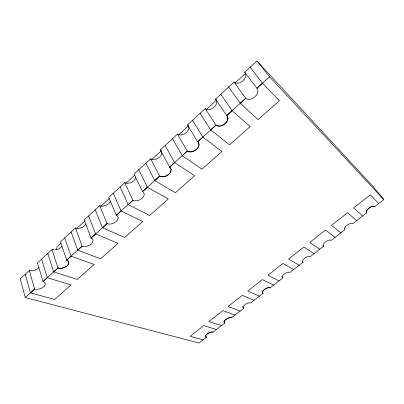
<?xml version="1.0" encoding="UTF-8"?>
<svg xmlns="http://www.w3.org/2000/svg" width="404" height="404" viewBox="0 0 404 404"><rect width="100%" height="100%" fill="white"/><g stroke="black" fill="none" stroke-linecap="round" stroke-linejoin="round"><path stroke-width="0.61" d="M56.186 249.652L57.156 247.147L60.989 242.971M38.88 267.594A6.57 3.793 -16.1 0 1 29.29 270.468L20.2 278.831L25.26 297.546L199.026 343.021L206.434 337.269A4.545 1.939 -26.7 0 1 207.252 333.972A4.545 1.939 -26.7 0 1 213.054 332.108L224.841 322.983A4.585 1.99 -27.7 0 1 225.821 319.529A4.585 1.99 -27.7 0 1 231.618 317.701L243.673 308.363A4.631 2.04 -28.7 0 1 244.804 304.737A4.631 2.04 -28.7 0 1 250.611 302.955L262.954 293.4A4.686 2.086 -29.8 0 1 264.282 289.607A4.686 2.086 -29.8 0 1 270.079 287.87L282.694 278.078A4.747 2.131 -30.9 0 1 284.189 274.099A4.747 2.131 -30.9 0 1 289.971 272.402L302.914 262.383L302.237 261.337M61.913 246.384A6.59 3.969 -17.4 0 1 52.01 249.561L37.466 262.943L43.011 281.507A6.732 3.722 -16.9 0 1 43.758 286.734A6.732 3.722 -16.9 0 1 34.603 289.102L25.26 297.546M85.86 224.074A6.615 4.151 -19.1 0 1 75.467 227.972L60.454 241.789L66.65 260.141A6.752 3.899 -18.2 0 1 67.135 265.701A6.747 3.899 -18.2 0 1 58.009 268.004L53.702 271.892L77.265 279.437L94.177 264.484L71.079 256.192L66.695 260.151A6.747 3.899 -18.2 0 1 67.18 265.716A6.752 3.899 -18.2 0 1 57.964 267.988L43.011 281.507M110.348 201.384A6.656 4.333 -21.2 0 1 99.702 205.671L84.189 219.948L91.087 238.057A6.777 4.075 -19.8 0 1 91.294 243.971A6.777 4.075 -19.8 0 1 82.108 246.172L66.65 260.141M135.774 177.058A6.717 4.515 -23.9 0 1 131.654 182.224A6.717 4.515 -23.9 0 1 124.755 182.618L108.716 197.374L116.357 215.221A6.823 4.262 -21.8 0 1 116.266 221.508A6.823 4.262 -21.8 0 1 107.07 223.614L91.087 238.057M161.752 151.879A6.802 4.691 -27.3 0 1 158.287 158.095A6.802 4.691 -27.3 0 1 150.662 158.777L134.078 174.043L142.506 191.587A6.888 4.444 -24.3 0 1 142.092 198.273A6.888 4.444 -24.3 0 1 132.896 200.278L116.357 215.221M120.139 186.865L128.134 204.581L149.642 215.453L168.276 198.98L147.394 187.224L142.546 191.607L159.625 176.119A6.979 4.621 -27.4 0 0 168.822 174.23A6.979 4.621 -27.4 0 0 169.579 167.125L160.307 149.904L177.472 134.103A6.918 4.858 -31.2 0 0 185.795 133.062A6.918 4.858 -31.2 0 0 188.325 125.866M169.579 167.125L187.31 151.101A7.105 4.792 -31 0 0 196.501 149.334A7.105 4.792 -31 0 0 197.627 141.779L202.869 137.097L221.932 151.545L202 169.17L182.239 155.737L187.345 151.121A7.105 4.787 -31 0 0 196.531 149.354A7.105 4.787 -31 0 0 197.662 141.804L187.456 124.917L205.237 108.56A7.08 5.005 -35.5 0 0 214.231 107.07A7.08 5.005 -35.5 0 0 215.574 99.046L233.997 82.093A7.292 5.131 -40 0 0 242.976 80.739A7.292 5.131 -40 0 0 244.713 72.23L256.944 60.979L373.124 186.557L383.8 199.596L374.644 206.676A5.106 2.298 -35.8 0 0 368.958 208.181A5.106 2.298 -35.8 0 0 366.595 212.928M76.78 228.457L85.138 220.776M100.929 206.262L109.292 198.576M126.013 183.209L134.835 175.099M152.02 159.307L161.307 150.768M178.957 134.547L188.249 126.013M206.363 109.363L216.579 99.97M235.158 82.896L244.445 74.361L245.98 73.508M197.627 141.779L216.004 125.169A7.272 4.939 -35 0 0 225.179 123.533A7.272 4.939 -35 0 0 226.7 115.504L245.763 98.278L233.997 82.093M256.944 60.979L269.524 76.805L256.858 88.249L244.713 72.23M34.643 289.118L30.477 292.88L54.626 299.45L71.018 284.956L47.293 277.684L41.592 259.146M43.051 281.517L47.293 277.684M91.127 238.072L95.662 233.977L118.079 243.354L100.621 258.787L77.699 250.207L82.148 246.188L75.467 227.972M107.111 223.629L102.51 227.785L124.735 237.471L142.769 221.528L121.084 210.999L116.397 215.236M128.174 204.596L132.931 200.293M154.732 180.593L159.661 176.139A6.979 4.621 -27.4 0 0 168.857 174.25A6.979 4.621 -27.4 0 0 169.614 167.145L174.639 162.605L194.652 175.664L175.381 192.698L154.732 180.593L145.889 163.171M216.039 125.195L210.747 129.977L229.538 144.824L250.167 126.583L232.133 110.651L226.735 115.529A7.272 4.939 -35 0 1 225.21 123.558A7.272 4.939 -35 0 1 216.039 125.195L205.237 108.56M262.494 83.214L256.888 88.279A7.489 5.07 -39.1 0 1 254.944 96.808A7.489 5.07 -39.1 0 1 245.794 98.303L240.304 103.267L258.04 119.624L279.411 100.732L262.494 83.214L250.127 67.251M203.111 339.83L190.127 336.3L203.722 325.629L216.398 329.512M221.437 325.599L208.883 321.579L222.806 310.656L235.037 315.044M240.198 311.04L228.088 306.51L242.344 295.319L254.116 300.238M259.393 296.137L247.758 291.067L262.368 279.603L273.644 285.078M279.053 280.881L267.913 275.25L282.886 263.499L293.642 269.554M299.182 265.256L288.572 259.035L303.924 246.99L314.13 253.651M319.801 249.248L309.752 242.415L325.493 230.058L335.123 237.355M340.936 232.845L331.472 225.366L347.622 212.691L356.636 220.655M362.595 216.029L353.758 207.878L370.327 194.869L378.694 203.535M269.524 76.805L383.8 199.596M228.689 86.976L240.269 103.242M220.796 94.238L232.098 110.62M322.912 245.273L323.624 246.304L310.368 256.57A4.823 2.177 -32.1 0 0 304.601 258.217A4.823 2.177 -32.1 0 0 302.894 262.373M215.574 99.046L226.7 115.504M200.116 113.272L210.711 129.952M192.496 120.281L202.833 137.072M281.734 276.498L282.694 278.078M177.472 134.103L187.31 151.101M262.044 291.809L262.954 293.4M172.528 138.653L182.204 155.717M165.175 145.425L174.604 162.58M242.779 306.697L243.673 308.363M150.662 158.777L159.625 176.119M223.993 321.306L224.841 322.983M138.779 169.715L147.359 187.203M205.636 335.583L206.434 337.269A4.545 1.939 -26.7 0 1 207.232 333.967A4.545 1.939 -26.7 0 1 213.08 332.113M124.755 182.618L132.896 200.278M113.266 193.193L121.048 210.984M99.702 205.671L107.07 223.614M95.238 209.782L102.47 227.77M88.592 215.898L95.622 233.961M71.149 231.952L77.659 250.192M64.711 237.87L71.033 256.176M52.01 249.561L57.964 267.988M47.824 253.414L53.661 271.882M29.29 270.468L34.603 289.102M25.235 274.2L30.431 292.87M374.644 206.676A5.106 2.298 -35.8 0 0 368.943 208.166A5.106 2.298 -35.8 0 0 366.61 212.938L352.682 223.725A5 2.262 -34.6 0 0 346.96 225.265A5 2.262 -34.6 0 0 344.834 229.815L331.265 240.35A4.904 2.222 -33.3 0 0 325.518 241.946A4.904 2.222 -33.3 0 0 323.609 246.294M262.933 293.39A4.686 2.086 -29.8 0 1 264.261 289.597A4.686 2.086 -29.8 0 1 270.059 287.86M231.638 317.706A4.585 1.99 -27.7 0 0 225.821 319.529A4.585 1.99 -27.7 0 0 224.816 322.978M160.307 149.904A6.802 4.691 -27.3 0 1 160.964 150.455M187.456 124.917A6.918 4.858 -31.2 0 1 188.077 125.518"/></g></svg>
